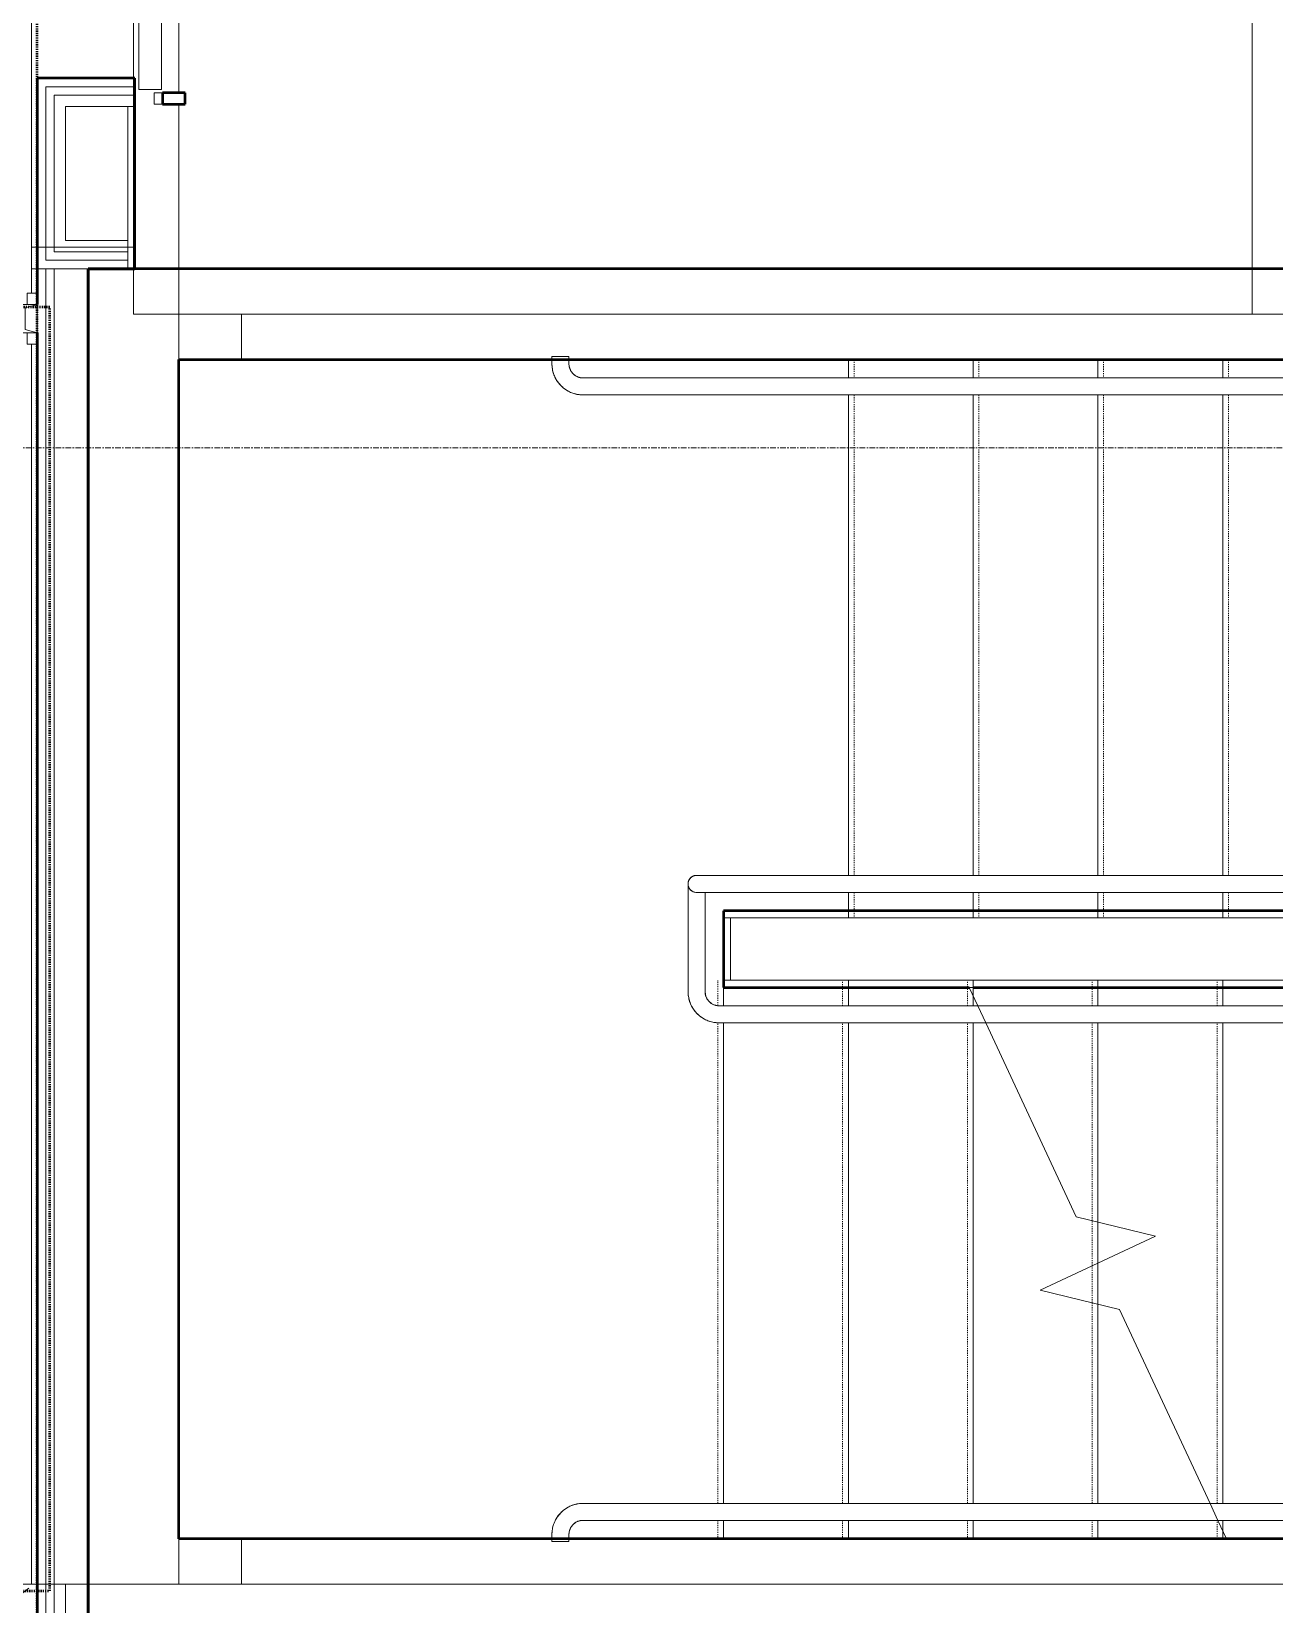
# Model space of a CAD drawing. Header units: inches. Extents: x -4235 to -464, y 9706 to 12425.
# Drawn here: x -3832.3 to -3722.8, y 11433.2 to 11571.9 of the extents above; entities that cross this region are included whole.
import ezdxf

# ---------------------------------------------------------------- set-up
doc = ezdxf.new("R2010")
doc.units = ezdxf.units.IN
doc.header["$MEASUREMENT"] = 0
for name, pattern in [('Dash 1_16_', [0.125, 0.0625, -0.0625]), ('Grid Line 1_2_', [0.875, 0.5, -0.125, 0.125, -0.125]), ('Overhead 1_16_', [0.101562, 0.0625, -0.039062])]:
    doc.linetypes.add(name, pattern=pattern)
for name, color, linetype, lineweight in [('0-1', 7, 'Continuous', 5), ('0-2', 254, 'Continuous', 9), ('A-DOOR-4', 31, 'Continuous', 9), ('A-DOOR-5', 31, 'Continuous', 50), ('A-FLOR-1', 10, 'Continuous', 9), ('A-FLOR-2', 254, 'Continuous', 9), ('A-FLOR-3', 7, 'Continuous', 9), ('A-FLOR-4', 192, 'Continuous', 9), ('A-FLOR-HRAL-1', 254, 'Continuous', 9), ('A-FLOR-HRAL-2', 7, 'Continuous', 9), ('A-FLOR-HRAL-3', 10, 'Continuous', 9), ('A-FLOR-PATT-1', 9, 'Continuous', 9), ('A-WALL', 113, 'Continuous', 13), ('A-WALL-1', 250, 'Continuous', 50), ('A-WALL-2', 50, 'Continuous', 13), ('A-WALL-3', 10, 'Continuous', 9), ('A-WALL-4', 254, 'Continuous', 9), ('A-WALL-6', 113, 'Continuous', 9), ('A-WALL-7', 113, 'Continuous', 50), ('C-PROP-LINE-1', 91, 'Dash 1_16_', 50), ('E-LITE-EQPM', 33, 'Continuous', 9), ('I-WALL-1', 250, 'Continuous', 50), ('I-WALL-2', 10, 'Continuous', 9), ('I-WALL-3', 254, 'Continuous', 9), ('S-FNDN-1', 10, 'Continuous', 9), ('S-FNDN-3', 32, 'Continuous', 9), ('S-GRID-1', 1, 'Grid Line 1_2_', 9), ('S-STRS-1', 10, 'Continuous', 9), ('S-STRS-2', 7, 'Continuous', 9), ('S-STRS-3', 10, 'Overhead 1_16_', 9), ('S-STRS-4', 7, 'Overhead 1_16_', 9), ('S-STRS-5', 254, 'Continuous', 9), ('S-STRS-MBND-1', 7, 'Continuous', 9)]:
    doc.layers.add(name, color=color, linetype=linetype, lineweight=lineweight)

# ---------------------------------------------------------------- blocks, each defined once
blk = doc.blocks.new('Top Rail Type - Top Rail_Internal_-V169-BACKGROUND - 1ST FLOOR')
at = {"layer": 'A-FLOR-HRAL-1'}
for p, q in [((-3651.45, 11438.74), (-3651.45, 11438.99)), ((-3651.45, 11438.74), (-3649.95, 11438.74)), ((-3649.95, 11438.74), (-3649.95, 11438.99))]:
    blk.add_line(p, q, dxfattribs=at)
at = {"layer": 'A-FLOR-HRAL-2'}
for p, q in [((-3728.44, 11442.11), (-3727.74, 11440.61)), ((-3661.81, 11442.11), (-3728.44, 11442.11)), ((-3660.76, 11442.11), (-3661.81, 11442.11)), ((-3652.7, 11442.11), (-3660.76, 11442.11)), ((-3661.81, 11440.61), (-3727.74, 11440.61)), ((-3660.76, 11440.61), (-3661.81, 11440.61)), ((-3652.7, 11440.61), (-3660.76, 11440.61)), ((-3651.45, 11438.99), (-3651.45, 11439.36)), ((-3649.95, 11438.99), (-3649.95, 11439.36))]:
    blk.add_line(p, q, dxfattribs=at)
for radius in [2.75, 1.25]:
    blk.add_arc((-3652.7, 11439.36), radius, 360, 90, dxfattribs=at)
blk = doc.blocks.new('Top Rail Type - Top Rail_Internal_-V170-BACKGROUND - 1ST FLOOR')
at = {"layer": 'A-FLOR-HRAL-2'}
for p, q in [((-3646.57, 11490.99), (-3648.07, 11490.99)), ((-3648.07, 11490.99), (-3648.07, 11487.24)), ((-3646.57, 11490.99), (-3646.57, 11487.24)), ((-3748.9, 11485.99), (-3748.2, 11484.49)), ((-3661.81, 11485.99), (-3748.9, 11485.99)), ((-3660.76, 11485.99), (-3661.81, 11485.99)), ((-3649.32, 11485.99), (-3660.76, 11485.99)), ((-3661.81, 11484.49), (-3748.2, 11484.49)), ((-3660.76, 11484.49), (-3661.81, 11484.49)), ((-3649.32, 11484.49), (-3660.76, 11484.49))]:
    blk.add_line(p, q, dxfattribs=at)
for radius in [1.25, 2.75]:
    blk.add_arc((-3649.32, 11487.24), radius, 270, 0, dxfattribs=at)
blk = doc.blocks.new('Top Rail Type - Top Rail_Internal_-2365532-BACKGROUND - 1ST FLOOR')
at = {"layer": 'A-FLOR-HRAL-2'}
for p, q in [((-3771.9, 11442.11), (-3783.7, 11442.11)), ((-3728.44, 11442.11), (-3771.23, 11442.11)), ((-3783.7, 11440.61), (-3771.9, 11440.61)), ((-3771.23, 11440.61), (-3727.74, 11440.61)), ((-3786.45, 11439.36), (-3786.45, 11439.11)), ((-3784.95, 11439.11), (-3784.95, 11439.36))]:
    blk.add_line(p, q, dxfattribs=at)
at = {"layer": 'A-FLOR-HRAL-2', "flags": 128}
for points in [[(-3783.7, 11442.11), (-3783.81, 11442.11), (-3783.92, 11442.11), (-3784.03, 11442.09), (-3784.14, 11442.08), (-3784.25, 11442.06), (-3784.35, 11442.04), (-3784.46, 11442.01), (-3784.56, 11441.97), (-3784.67, 11441.94), (-3784.77, 11441.9), (-3784.87, 11441.85), (-3784.97, 11441.8), (-3785.07, 11441.75), (-3785.16, 11441.69), (-3785.25, 11441.63), (-3785.34, 11441.57), (-3785.43, 11441.5), (-3785.51, 11441.43), (-3785.59, 11441.36), (-3785.67, 11441.28), (-3785.75, 11441.2), (-3785.82, 11441.12), (-3785.89, 11441.03), (-3785.95, 11440.94), (-3786.01, 11440.85), (-3786.07, 11440.76), (-3786.12, 11440.66), (-3786.17, 11440.56), (-3786.22, 11440.46), (-3786.26, 11440.36), (-3786.3, 11440.26), (-3786.33, 11440.15), (-3786.36, 11440.05), (-3786.39, 11439.94), (-3786.41, 11439.83), (-3786.43, 11439.72), (-3786.44, 11439.61), (-3786.45, 11439.5), (-3786.45, 11439.39), (-3786.45, 11439.36)], [(-3771.23, 11442.11), (-3771.28, 11442.11), (-3771.32, 11442.11), (-3771.37, 11442.11), (-3771.41, 11442.11), (-3771.46, 11442.11), (-3771.51, 11442.11), (-3771.55, 11442.11), (-3771.6, 11442.11), (-3771.65, 11442.11), (-3771.7, 11442.11), (-3771.75, 11442.11), (-3771.8, 11442.11), (-3771.85, 11442.11), (-3771.9, 11442.11), (-3771.9, 11442.11)], [(-3784.95, 11439.36), (-3784.95, 11439.41), (-3784.94, 11439.46), (-3784.94, 11439.51), (-3784.93, 11439.56), (-3784.92, 11439.61), (-3784.91, 11439.66), (-3784.9, 11439.71), (-3784.89, 11439.76), (-3784.87, 11439.8), (-3784.85, 11439.85), (-3784.83, 11439.9), (-3784.81, 11439.94), (-3784.78, 11439.99), (-3784.76, 11440.03), (-3784.73, 11440.07), (-3784.7, 11440.11), (-3784.67, 11440.15), (-3784.64, 11440.19), (-3784.6, 11440.23), (-3784.57, 11440.26), (-3784.53, 11440.3), (-3784.5, 11440.33), (-3784.46, 11440.36), (-3784.42, 11440.39), (-3784.37, 11440.42), (-3784.33, 11440.44), (-3784.29, 11440.47), (-3784.24, 11440.49), (-3784.2, 11440.51), (-3784.15, 11440.53), (-3784.1, 11440.55), (-3784.06, 11440.56), (-3784.01, 11440.58), (-3783.96, 11440.59), (-3783.91, 11440.6), (-3783.86, 11440.6), (-3783.81, 11440.61), (-3783.76, 11440.61), (-3783.71, 11440.61), (-3783.7, 11440.61)], [(-3771.9, 11440.61), (-3771.85, 11440.61), (-3771.8, 11440.61), (-3771.75, 11440.61), (-3771.7, 11440.61), (-3771.65, 11440.61), (-3771.6, 11440.61), (-3771.55, 11440.61), (-3771.51, 11440.61), (-3771.46, 11440.61), (-3771.41, 11440.61), (-3771.37, 11440.61), (-3771.32, 11440.61), (-3771.28, 11440.61), (-3771.24, 11440.61), (-3771.23, 11440.61)]]:
    blk.add_lwpolyline(points, dxfattribs=at)
at = {"layer": 'A-FLOR-HRAL-3'}
for p, q in [((-3786.45, 11439.11), (-3786.45, 11438.74)), ((-3785.61, 11438.74), (-3785.79, 11438.74)), ((-3784.95, 11438.74), (-3784.95, 11439.11))]:
    blk.add_line(p, q, dxfattribs=at)
blk = doc.blocks.new('Top Rail Type - Top Rail_Internal_-V172-BACKGROUND - 1ST FLOOR')
at = {"layer": 'A-FLOR-HRAL-2'}
for p, q in [((-3771.9, 11442.11), (-3783.7, 11442.11)), ((-3770.84, 11442.11), (-3771.9, 11442.11)), ((-3728.44, 11442.11), (-3770.84, 11442.11)), ((-3771.9, 11440.61), (-3783.7, 11440.61)), ((-3770.84, 11440.61), (-3771.9, 11440.61)), ((-3727.74, 11440.61), (-3770.84, 11440.61)), ((-3786.45, 11439.36), (-3786.45, 11439.11)), ((-3784.95, 11439.36), (-3784.95, 11439.11))]:
    blk.add_line(p, q, dxfattribs=at)
for radius in [2.75, 1.25]:
    blk.add_arc((-3783.7, 11439.36), radius, 90, 180, dxfattribs=at)
at = {"layer": 'A-FLOR-HRAL-3'}
for p, q in [((-3786.45, 11439.11), (-3786.45, 11438.74)), ((-3784.95, 11438.74), (-3786.45, 11438.74)), ((-3784.95, 11439.11), (-3784.95, 11438.74))]:
    blk.add_line(p, q, dxfattribs=at)
blk = doc.blocks.new('Top Rail Type - Top Rail_Internal_-2388295-BACKGROUND - 1ST FLOOR')
at = {"layer": 'A-FLOR-HRAL-2'}
for p, q in [((-3650.41, 11497.49), (-3773.11, 11497.49)), ((-3773.11, 11495.99), (-3650.41, 11495.99)), ((-3774.45, 11493.99), (-3774.45, 11487.24)), ((-3772.95, 11487.24), (-3772.95, 11493.99)), ((-3760.9, 11485.99), (-3771.7, 11485.99)), ((-3748.9, 11485.99), (-3760.23, 11485.99)), ((-3771.7, 11484.49), (-3760.9, 11484.49)), ((-3760.23, 11484.49), (-3748.2, 11484.49))]:
    blk.add_line(p, q, dxfattribs=at)
at = {"layer": 'A-FLOR-HRAL-2', "flags": 128}
for points in [[(-3774.45, 11496.77), (-3774.45, 11496.8), (-3774.44, 11496.83), (-3774.44, 11496.86), (-3774.43, 11496.89), (-3774.43, 11496.92), (-3774.42, 11496.95), (-3774.41, 11496.98), (-3774.4, 11497), (-3774.39, 11497.03), (-3774.38, 11497.06), (-3774.36, 11497.09), (-3774.35, 11497.11), (-3774.33, 11497.14), (-3774.32, 11497.16), (-3774.3, 11497.19), (-3774.28, 11497.21), (-3774.26, 11497.23), (-3774.24, 11497.26), (-3774.22, 11497.28), (-3774.2, 11497.3), (-3774.18, 11497.32), (-3774.15, 11497.34), (-3774.13, 11497.35), (-3774.1, 11497.37), (-3774.08, 11497.39), (-3774.05, 11497.4), (-3774.03, 11497.41), (-3774, 11497.43), (-3773.97, 11497.44), (-3773.94, 11497.45), (-3773.91, 11497.46), (-3773.88, 11497.47), (-3773.86, 11497.47), (-3773.83, 11497.48), (-3773.8, 11497.48), (-3773.77, 11497.49), (-3773.74, 11497.49), (-3773.71, 11497.49), (-3773.68, 11497.49), (-3773.65, 11497.49), (-3773.62, 11497.48), (-3773.59, 11497.48)], [(-3774.45, 11493.99), (-3774.45, 11494.1), (-3774.45, 11494.21), (-3774.45, 11494.32), (-3774.45, 11494.43), (-3774.45, 11494.54), (-3774.45, 11494.64), (-3774.45, 11494.75), (-3774.45, 11494.85), (-3774.45, 11494.96), (-3774.45, 11495.06), (-3774.45, 11495.16), (-3774.45, 11495.26), (-3774.45, 11495.36), (-3774.45, 11495.45), (-3774.45, 11495.54), (-3774.45, 11495.63), (-3774.45, 11495.72), (-3774.45, 11495.8), (-3774.45, 11495.88), (-3774.45, 11495.96), (-3774.45, 11496.04), (-3774.45, 11496.11), (-3774.45, 11496.18), (-3774.45, 11496.24), (-3774.45, 11496.3), (-3774.45, 11496.36), (-3774.45, 11496.41), (-3774.45, 11496.46), (-3774.45, 11496.51), (-3774.45, 11496.55), (-3774.45, 11496.59), (-3774.45, 11496.62), (-3774.45, 11496.65), (-3774.45, 11496.68), (-3774.45, 11496.7), (-3774.45, 11496.72), (-3774.45, 11496.73), (-3774.45, 11496.74), (-3774.45, 11496.74)], [(-3773.11, 11497.49), (-3773.16, 11497.49), (-3773.2, 11497.49), (-3773.24, 11497.49), (-3773.27, 11497.49), (-3773.31, 11497.49), (-3773.35, 11497.49), (-3773.38, 11497.49), (-3773.41, 11497.49), (-3773.44, 11497.49), (-3773.47, 11497.49), (-3773.5, 11497.49), (-3773.53, 11497.49), (-3773.55, 11497.49), (-3773.57, 11497.49), (-3773.6, 11497.49), (-3773.61, 11497.49), (-3773.63, 11497.49), (-3773.65, 11497.49), (-3773.66, 11497.49), (-3773.67, 11497.49), (-3773.68, 11497.49), (-3773.69, 11497.49), (-3773.69, 11497.49), (-3773.7, 11497.49), (-3773.7, 11497.49)], [(-3773.7, 11495.99), (-3773.7, 11495.99), (-3773.69, 11495.99), (-3773.69, 11495.99), (-3773.68, 11495.99), (-3773.67, 11495.99), (-3773.66, 11495.99), (-3773.65, 11495.99), (-3773.64, 11495.99), (-3773.62, 11495.99), (-3773.6, 11495.99), (-3773.58, 11495.99), (-3773.56, 11495.99), (-3773.53, 11495.99), (-3773.51, 11495.99), (-3773.48, 11495.99), (-3773.45, 11495.99), (-3773.42, 11495.99), (-3773.39, 11495.99), (-3773.35, 11495.99), (-3773.32, 11495.99), (-3773.28, 11495.99), (-3773.25, 11495.99), (-3773.21, 11495.99), (-3773.17, 11495.99), (-3773.12, 11495.99), (-3773.11, 11495.99)], [(-3772.95, 11495.98), (-3772.95, 11495.91), (-3772.95, 11495.82), (-3772.95, 11495.74), (-3772.95, 11495.66), (-3772.95, 11495.57), (-3772.95, 11495.48), (-3772.95, 11495.38), (-3772.95, 11495.29), (-3772.95, 11495.19), (-3772.95, 11495.09), (-3772.95, 11494.99), (-3772.95, 11494.88), (-3772.95, 11494.78), (-3772.95, 11494.67), (-3772.95, 11494.56), (-3772.95, 11494.46), (-3772.95, 11494.35), (-3772.95, 11494.24), (-3772.95, 11494.13), (-3772.95, 11494.02), (-3772.95, 11493.99)], [(-3774.45, 11487.24), (-3774.45, 11487.13), (-3774.44, 11487.02), (-3774.43, 11486.91), (-3774.41, 11486.8), (-3774.39, 11486.69), (-3774.37, 11486.59), (-3774.34, 11486.48), (-3774.31, 11486.37), (-3774.27, 11486.27), (-3774.23, 11486.17), (-3774.19, 11486.07), (-3774.14, 11485.97), (-3774.09, 11485.87), (-3774.03, 11485.78), (-3773.97, 11485.69), (-3773.9, 11485.6), (-3773.84, 11485.51), (-3773.77, 11485.43), (-3773.69, 11485.34), (-3773.61, 11485.27), (-3773.53, 11485.19), (-3773.45, 11485.12), (-3773.36, 11485.05), (-3773.28, 11484.99), (-3773.18, 11484.93), (-3773.09, 11484.87), (-3772.99, 11484.81), (-3772.9, 11484.76), (-3772.8, 11484.72), (-3772.7, 11484.68), (-3772.59, 11484.64), (-3772.49, 11484.6), (-3772.38, 11484.58), (-3772.27, 11484.55), (-3772.17, 11484.53), (-3772.06, 11484.51), (-3771.95, 11484.5), (-3771.84, 11484.49), (-3771.73, 11484.49), (-3771.7, 11484.49)], [(-3771.7, 11485.99), (-3771.75, 11485.99), (-3771.8, 11485.99), (-3771.85, 11486), (-3771.9, 11486.01), (-3771.95, 11486.01), (-3772, 11486.03), (-3772.04, 11486.04), (-3772.09, 11486.05), (-3772.14, 11486.07), (-3772.19, 11486.09), (-3772.23, 11486.11), (-3772.28, 11486.13), (-3772.32, 11486.15), (-3772.36, 11486.18), (-3772.4, 11486.21), (-3772.45, 11486.24), (-3772.48, 11486.27), (-3772.52, 11486.3), (-3772.56, 11486.33), (-3772.6, 11486.37), (-3772.63, 11486.41), (-3772.66, 11486.44), (-3772.69, 11486.48), (-3772.72, 11486.52), (-3772.75, 11486.56), (-3772.78, 11486.61), (-3772.8, 11486.65), (-3772.82, 11486.69), (-3772.84, 11486.74), (-3772.86, 11486.79), (-3772.88, 11486.83), (-3772.9, 11486.88), (-3772.91, 11486.93), (-3772.92, 11486.98), (-3772.93, 11487.03), (-3772.94, 11487.08), (-3772.94, 11487.13), (-3772.95, 11487.18), (-3772.95, 11487.23), (-3772.95, 11487.24)], [(-3760.23, 11485.99), (-3760.28, 11485.99), (-3760.32, 11485.99), (-3760.37, 11485.99), (-3760.41, 11485.99), (-3760.46, 11485.99), (-3760.51, 11485.99), (-3760.55, 11485.99), (-3760.6, 11485.99), (-3760.65, 11485.99), (-3760.7, 11485.99), (-3760.75, 11485.99), (-3760.8, 11485.99), (-3760.85, 11485.99), (-3760.9, 11485.99), (-3760.9, 11485.99)], [(-3760.9, 11484.49), (-3760.85, 11484.49), (-3760.8, 11484.49), (-3760.75, 11484.49), (-3760.7, 11484.49), (-3760.65, 11484.49), (-3760.6, 11484.49), (-3760.55, 11484.49), (-3760.51, 11484.49), (-3760.46, 11484.49), (-3760.41, 11484.49), (-3760.37, 11484.49), (-3760.32, 11484.49), (-3760.28, 11484.49), (-3760.24, 11484.49), (-3760.23, 11484.49)]]:
    blk.add_lwpolyline(points, dxfattribs=at)
at = {"layer": 'A-FLOR-HRAL-2'}
for start, end in [(90, 270), (173.3102, 180), (180, 188.5603), (128.3841, 170.1747), (190.4044, 276.629), (113.3099, 126.6713), (83.371, 110.2427), (83.8682, 90), (270, 276.1343)]:
    blk.add_arc((-3773.7, 11496.74), 0.75, start, end, dxfattribs=at)
blk = doc.blocks.new('Top Rail Type - Top Rail_Internal_-V175-BACKGROUND - 1ST FLOOR')
at = {"layer": 'A-FLOR-HRAL-2'}
for p, q in [((-3774.45, 11494.74), (-3774.45, 11496.74)), ((-3773.7, 11497.49), (-3772.76, 11497.49)), ((-3772.76, 11497.49), (-3650.81, 11497.49)), ((-3772.76, 11495.99), (-3650.81, 11495.99)), ((-3774.45, 11487.24), (-3774.45, 11494.74)), ((-3772.95, 11487.24), (-3772.95, 11494.74)), ((-3760.9, 11485.99), (-3771.7, 11485.99)), ((-3759.84, 11485.99), (-3760.9, 11485.99)), ((-3748.9, 11485.99), (-3759.84, 11485.99)), ((-3760.9, 11484.49), (-3771.7, 11484.49)), ((-3759.84, 11484.49), (-3760.9, 11484.49)), ((-3748.2, 11484.49), (-3759.84, 11484.49))]:
    blk.add_line(p, q, dxfattribs=at)
for radius in [2.75, 1.25]:
    blk.add_arc((-3771.7, 11487.24), radius, 180, 270, dxfattribs=at)
blk = doc.blocks.new('Top Rail Type - Top Rail_Internal_-2370681-BACKGROUND - 1ST FLOOR')
at = {"layer": 'A-FLOR-HRAL-2'}
for p, q in [((-3786.45, 11542.99), (-3786.45, 11542.61)), ((-3784.95, 11542.61), (-3784.95, 11542.99)), ((-3771.9, 11541.36), (-3783.7, 11541.36)), ((-3650.41, 11541.36), (-3770.44, 11541.36)), ((-3783.7, 11539.86), (-3771.9, 11539.86)), ((-3770.44, 11539.86), (-3650.41, 11539.86))]:
    blk.add_line(p, q, dxfattribs=at)
at = {"layer": 'A-FLOR-HRAL-2', "flags": 128}
for points in [[(-3786.45, 11542.61), (-3786.45, 11542.5), (-3786.44, 11542.39), (-3786.43, 11542.29), (-3786.41, 11542.18), (-3786.39, 11542.07), (-3786.37, 11541.96), (-3786.34, 11541.85), (-3786.31, 11541.75), (-3786.27, 11541.65), (-3786.23, 11541.54), (-3786.19, 11541.44), (-3786.14, 11541.34), (-3786.09, 11541.25), (-3786.03, 11541.15), (-3785.97, 11541.06), (-3785.9, 11540.97), (-3785.84, 11540.89), (-3785.77, 11540.8), (-3785.69, 11540.72), (-3785.61, 11540.64), (-3785.53, 11540.57), (-3785.45, 11540.49), (-3785.36, 11540.43), (-3785.28, 11540.36), (-3785.18, 11540.3), (-3785.09, 11540.24), (-3784.99, 11540.19), (-3784.9, 11540.14), (-3784.8, 11540.09), (-3784.7, 11540.05), (-3784.59, 11540.01), (-3784.49, 11539.98), (-3784.38, 11539.95), (-3784.27, 11539.93), (-3784.17, 11539.9), (-3784.06, 11539.89), (-3783.95, 11539.88), (-3783.84, 11539.87), (-3783.73, 11539.86), (-3783.7, 11539.86)], [(-3783.7, 11541.36), (-3783.75, 11541.37), (-3783.8, 11541.37), (-3783.85, 11541.37), (-3783.9, 11541.38), (-3783.95, 11541.39), (-3784, 11541.4), (-3784.04, 11541.41), (-3784.09, 11541.43), (-3784.14, 11541.44), (-3784.19, 11541.46), (-3784.23, 11541.48), (-3784.28, 11541.51), (-3784.32, 11541.53), (-3784.36, 11541.56), (-3784.4, 11541.58), (-3784.45, 11541.61), (-3784.48, 11541.64), (-3784.52, 11541.67), (-3784.56, 11541.71), (-3784.6, 11541.74), (-3784.63, 11541.78), (-3784.66, 11541.82), (-3784.69, 11541.86), (-3784.72, 11541.9), (-3784.75, 11541.94), (-3784.78, 11541.98), (-3784.8, 11542.03), (-3784.82, 11542.07), (-3784.84, 11542.12), (-3784.86, 11542.16), (-3784.88, 11542.21), (-3784.9, 11542.26), (-3784.91, 11542.3), (-3784.92, 11542.35), (-3784.93, 11542.4), (-3784.94, 11542.45), (-3784.94, 11542.5), (-3784.95, 11542.55), (-3784.95, 11542.6), (-3784.95, 11542.61)], [(-3771.9, 11541.36), (-3771.79, 11541.36), (-3771.68, 11541.36), (-3771.57, 11541.36), (-3771.46, 11541.36), (-3771.35, 11541.36), (-3771.25, 11541.36), (-3771.14, 11541.36), (-3771.03, 11541.36), (-3770.93, 11541.36), (-3770.83, 11541.36), (-3770.73, 11541.36), (-3770.63, 11541.36), (-3770.53, 11541.36), (-3770.44, 11541.36), (-3770.44, 11541.36)], [(-3770.44, 11539.86), (-3770.53, 11539.86), (-3770.63, 11539.86), (-3770.73, 11539.86), (-3770.83, 11539.86), (-3770.93, 11539.86), (-3771.03, 11539.86), (-3771.14, 11539.86), (-3771.24, 11539.86), (-3771.35, 11539.86), (-3771.46, 11539.86), (-3771.57, 11539.86), (-3771.68, 11539.86), (-3771.79, 11539.86), (-3771.9, 11539.86), (-3771.9, 11539.86)]]:
    blk.add_lwpolyline(points, dxfattribs=at)
at = {"layer": 'A-FLOR-HRAL-3'}
for p, q in [((-3786.45, 11543.24), (-3786.45, 11542.99)), ((-3785.79, 11543.24), (-3785.7, 11543.24)), ((-3785.7, 11543.24), (-3785.61, 11543.24)), ((-3784.95, 11542.99), (-3784.95, 11543.24))]:
    blk.add_line(p, q, dxfattribs=at)
blk = doc.blocks.new('Top Rail Type - Top Rail_Internal_-V176-BACKGROUND - 1ST FLOOR')
at = {"layer": 'A-FLOR-HRAL-2'}
for p, q in [((-3786.45, 11542.99), (-3786.45, 11542.61)), ((-3784.95, 11542.99), (-3784.95, 11542.61)), ((-3783.7, 11541.36), (-3771.9, 11541.36)), ((-3771.9, 11541.36), (-3770.84, 11541.36)), ((-3770.84, 11541.36), (-3650.81, 11541.36)), ((-3783.7, 11539.86), (-3771.9, 11539.86)), ((-3771.9, 11539.86), (-3770.84, 11539.86)), ((-3770.84, 11539.86), (-3650.81, 11539.86))]:
    blk.add_line(p, q, dxfattribs=at)
for radius in [2.75, 1.25]:
    blk.add_arc((-3783.7, 11542.61), radius, 180, 270, dxfattribs=at)
at = {"layer": 'A-FLOR-HRAL-3'}
for p, q in [((-3784.95, 11543.24), (-3786.45, 11543.24)), ((-3786.45, 11543.24), (-3786.45, 11542.99)), ((-3784.95, 11543.24), (-3784.95, 11542.99))]:
    blk.add_line(p, q, dxfattribs=at)
blk = doc.blocks.new('CTR - 1st Phase -Stairs _ Elevators_rvt-1-BACKGROUND - 1ST FLOOR')
at = {"layer": 'A-FLOR-1'}
for p, q in [((-3823.32, 11550.99), (-3823.32, 11546.99)), ((-3724.72, 11550.99), (-3724.72, 11546.99)), ((-3724.72, 11546.99), (-3724.72, 11550.99)), ((-3823.32, 11546.99), (-3819.32, 11546.99)), ((-3819.32, 11546.99), (-3724.72, 11546.99)), ((-3724.72, 11546.99), (-3583.7, 11546.99))]:
    blk.add_line(p, q, dxfattribs=at)
at = {"layer": 'A-FLOR-2'}
for p, q in [((-3823.32, 11567.78), (-3823.32, 11567.04)), ((-3823.32, 11567.02), (-3823.32, 11550.99))]:
    blk.add_line(p, q, dxfattribs=at)
at = {"layer": 'A-FLOR-3'}
for p, q in [((-3724.72, 11774.99), (-3724.72, 11550.99)), ((-3724.72, 11550.99), (-3724.72, 11774.99)), ((-3823.32, 11759.79), (-3823.32, 11567.79))]:
    blk.add_line(p, q, dxfattribs=at)
at = {"layer": 'A-WALL-1'}
for p, q in [((-3819.32, 11550.99), (-3827.32, 11550.99)), ((-3827.32, 11550.99), (-3827.32, 11438.99)), ((-3587.32, 11550.99), (-3819.32, 11550.99)), ((-3819.32, 11438.99), (-3819.32, 11542.99)), ((-3819.32, 11542.99), (-3587.32, 11542.99)), ((-3827.32, 11438.99), (-3827.32, 11430.99)), ((-3643.32, 11438.99), (-3819.32, 11438.99))]:
    blk.add_line(p, q, dxfattribs=at)
at = {"layer": 'A-WALL-2'}
for p, q in [((-3770.7, 11493.74), (-3770.7, 11488.24)), ((-3653.07, 11493.74), (-3770.7, 11493.74)), ((-3653.07, 11488.24), (-3770.7, 11488.24))]:
    blk.add_line(p, q, dxfattribs=at)
at = {"layer": 'A-WALL-3'}
for p, q in [((-3827.32, 11550.99), (-3823.2, 11550.99)), ((-3827.32, 11550.99), (-3827.32, 11438.99)), ((-3827.32, 11434.99), (-3827.32, 11550.99)), ((-3827.32, 11550.99), (-3827.32, 11434.99)), ((-3827.32, 11550.99), (-3823.2, 11550.99)), ((-3827.32, 11550.99), (-3823.2, 11550.99)), ((-3823.2, 11550.99), (-3819.32, 11550.99)), ((-3724.72, 11550.99), (-3819.32, 11550.99)), ((-3819.32, 11550.99), (-3819.32, 11542.99)), ((-3819.32, 11550.99), (-3819.32, 11546.99)), ((-3819.32, 11542.99), (-3819.32, 11550.99)), ((-3819.32, 11550.99), (-3819.32, 11542.99)), ((-3724.72, 11550.99), (-3724.72, 11546.99)), ((-3819.32, 11542.99), (-3819.32, 11546.99)), ((-3724.72, 11546.99), (-3819.32, 11546.99)), ((-3819.32, 11438.99), (-3819.32, 11542.99)), ((-3827.32, 11430.99), (-3827.32, 11438.99)), ((-3819.32, 11434.99), (-3819.32, 11438.99)), ((-3819.32, 11438.99), (-3819.32, 11434.99)), ((-3819.32, 11434.99), (-3819.32, 11438.99)), ((-3795.32, 11438.99), (-3739.32, 11438.99)), ((-3739.32, 11438.99), (-3795.32, 11438.99)), ((-3726.99, 11438.99), (-3684.32, 11438.99)), ((-3672.32, 11438.99), (-3726.99, 11438.99))]:
    blk.add_line(p, q, dxfattribs=at)
at = {"layer": 'A-WALL-4'}
for p, q in [((-3823.2, 11550.99), (-3819.32, 11550.99)), ((-3823.2, 11550.99), (-3819.32, 11550.99)), ((-3819.32, 11438.99), (-3819.32, 11542.99)), ((-3819.32, 11542.99), (-3819.32, 11434.99)), ((-3819.32, 11438.99), (-3795.32, 11438.99)), ((-3795.32, 11438.99), (-3819.32, 11438.99)), ((-3739.32, 11438.99), (-3726.99, 11438.99)), ((-3726.99, 11438.99), (-3739.32, 11438.99)), ((-3827.32, 11434.99), (-3819.32, 11434.99))]:
    blk.add_line(p, q, dxfattribs=at)
at = {"layer": 'I-WALL-1'}
for p, q in [((-3653.07, 11494.36), (-3771.32, 11494.36)), ((-3771.32, 11494.36), (-3771.32, 11493.74)), ((-3771.32, 11493.74), (-3771.32, 11488.24)), ((-3771.32, 11488.24), (-3771.32, 11487.61)), ((-3771.32, 11487.61), (-3749.66, 11487.61)), ((-3749.32, 11487.61), (-3653.07, 11487.61))]:
    blk.add_line(p, q, dxfattribs=at)
at = {"layer": 'I-WALL-2'}
for p, q in [((-3738.32, 11487.61), (-3749.66, 11487.61)), ((-3749.66, 11487.61), (-3738.32, 11487.61))]:
    blk.add_line(p, q, dxfattribs=at)
at = {"layer": 'I-WALL-3'}
for p, q in [((-3771.32, 11494.36), (-3653.32, 11494.36)), ((-3771.32, 11494.36), (-3771.32, 11487.61)), ((-3771.32, 11487.61), (-3771.32, 11494.36)), ((-3653.07, 11494.36), (-3771.32, 11494.36)), ((-3749.66, 11487.61), (-3771.32, 11487.61)), ((-3771.32, 11487.61), (-3749.66, 11487.61))]:
    blk.add_line(p, q, dxfattribs=at)
at = {"layer": 'S-FNDN-1'}
for p, q in [((-3819.32, 11534.99), (-3819.32, 11546.99)), ((-3819.32, 11438.99), (-3819.32, 11446.99)), ((-3819.32, 11434.99), (-3819.32, 11438.99))]:
    blk.add_line(p, q, dxfattribs=at)
at = {"layer": 'S-STRS-1'}
for p, q in [((-3819.32, 11542.99), (-3819.32, 11438.99)), ((-3786.45, 11542.99), (-3819.32, 11542.99)), ((-3760.32, 11542.99), (-3784.95, 11542.99)), ((-3760.32, 11542.99), (-3749.32, 11542.99)), ((-3749.32, 11542.99), (-3738.32, 11542.99)), ((-3738.32, 11542.99), (-3727.32, 11542.99)), ((-3727.32, 11542.99), (-3716.32, 11542.99)), ((-3771.32, 11493.74), (-3760.32, 11493.74)), ((-3771.32, 11488.24), (-3771.32, 11493.74)), ((-3760.32, 11494.36), (-3760.32, 11493.74)), ((-3760.32, 11493.74), (-3749.32, 11493.74)), ((-3749.32, 11494.36), (-3749.32, 11493.74)), ((-3749.32, 11493.74), (-3738.32, 11493.74)), ((-3738.32, 11494.36), (-3738.32, 11493.74)), ((-3738.32, 11493.74), (-3727.32, 11493.74)), ((-3727.32, 11494.36), (-3727.32, 11493.74)), ((-3727.32, 11493.74), (-3716.32, 11493.74)), ((-3771.32, 11487.61), (-3771.32, 11488.24)), ((-3760.32, 11488.24), (-3771.32, 11488.24)), ((-3749.32, 11488.24), (-3760.32, 11488.24)), ((-3760.32, 11487.61), (-3760.32, 11488.24)), ((-3738.32, 11488.24), (-3749.32, 11488.24)), ((-3749.32, 11487.61), (-3749.32, 11488.24)), ((-3727.32, 11488.24), (-3738.32, 11488.24)), ((-3738.32, 11487.61), (-3738.32, 11488.24)), ((-3716.32, 11488.24), (-3727.32, 11488.24)), ((-3727.32, 11487.61), (-3727.32, 11488.24)), ((-3819.32, 11438.99), (-3795.32, 11438.99)), ((-3795.32, 11438.99), (-3786.45, 11438.99)), ((-3784.95, 11438.99), (-3771.32, 11438.99)), ((-3771.32, 11438.99), (-3771.32, 11439.11)), ((-3760.32, 11438.99), (-3771.32, 11438.99)), ((-3760.32, 11438.99), (-3760.32, 11439.11)), ((-3749.32, 11438.99), (-3760.32, 11438.99)), ((-3749.32, 11438.99), (-3749.32, 11439.11)), ((-3739.32, 11438.99), (-3749.32, 11438.99)), ((-3738.32, 11438.99), (-3739.32, 11438.99)), ((-3727.32, 11438.99), (-3738.32, 11438.99)), ((-3726.99, 11438.99), (-3727.32, 11438.99)), ((-3716.32, 11438.99), (-3726.99, 11438.99))]:
    blk.add_line(p, q, dxfattribs=at)
at = {"layer": 'S-STRS-2'}
for p, q in [((-3760.32, 11542.99), (-3760.32, 11541.36)), ((-3749.32, 11542.99), (-3749.32, 11541.36)), ((-3738.32, 11542.99), (-3738.32, 11541.36)), ((-3727.32, 11542.99), (-3727.32, 11541.36)), ((-3760.32, 11539.86), (-3760.32, 11497.49)), ((-3749.32, 11539.86), (-3749.32, 11497.49)), ((-3738.32, 11539.86), (-3738.32, 11497.49)), ((-3727.32, 11539.86), (-3727.32, 11497.49)), ((-3760.32, 11495.99), (-3760.32, 11494.36)), ((-3749.32, 11495.99), (-3749.32, 11494.36)), ((-3738.32, 11495.99), (-3738.32, 11494.36)), ((-3727.32, 11495.99), (-3727.32, 11494.36)), ((-3771.32, 11485.99), (-3771.32, 11487.61)), ((-3760.32, 11485.98), (-3760.32, 11487.61)), ((-3749.32, 11487.61), (-3749.66, 11487.61)), ((-3749.32, 11486.89), (-3749.32, 11487.61)), ((-3749.32, 11485.99), (-3749.32, 11486.89)), ((-3738.32, 11485.99), (-3738.32, 11487.61)), ((-3727.32, 11485.99), (-3727.32, 11487.61)), ((-3771.32, 11442.11), (-3771.32, 11484.49)), ((-3760.32, 11442.11), (-3760.32, 11484.49)), ((-3749.32, 11442.11), (-3749.32, 11484.49)), ((-3738.32, 11466.92), (-3738.32, 11484.49)), ((-3727.32, 11442.11), (-3727.32, 11484.49)), ((-3738.32, 11463.3), (-3738.32, 11466.92)), ((-3738.32, 11459.69), (-3738.32, 11463.3)), ((-3738.32, 11442.11), (-3738.32, 11459.69)), ((-3771.32, 11439.11), (-3771.32, 11440.62)), ((-3760.32, 11439.11), (-3760.32, 11440.61)), ((-3749.32, 11439.11), (-3749.32, 11440.61)), ((-3738.32, 11438.99), (-3738.32, 11440.61)), ((-3727.32, 11439.71), (-3727.32, 11440.61)), ((-3727.32, 11438.99), (-3727.32, 11439.71))]:
    blk.add_line(p, q, dxfattribs=at)
at = {"layer": 'S-STRS-3'}
for p, q in [((-3759.82, 11494.36), (-3759.82, 11493.74)), ((-3748.82, 11494.36), (-3748.82, 11493.74)), ((-3737.82, 11494.36), (-3737.82, 11493.74)), ((-3726.82, 11494.36), (-3726.82, 11493.74)), ((-3760.82, 11487.61), (-3760.82, 11488.24)), ((-3749.82, 11487.61), (-3749.82, 11488.24)), ((-3738.82, 11487.61), (-3738.82, 11488.24)), ((-3727.82, 11487.61), (-3727.82, 11488.24)), ((-3771.82, 11438.99), (-3771.82, 11439.11)), ((-3760.82, 11438.99), (-3760.82, 11439.11)), ((-3749.82, 11438.99), (-3749.82, 11439.11))]:
    blk.add_line(p, q, dxfattribs=at)
at = {"layer": 'S-STRS-4'}
for p, q in [((-3759.82, 11542.99), (-3759.82, 11541.36)), ((-3748.82, 11542.99), (-3748.82, 11541.36)), ((-3737.82, 11542.99), (-3737.82, 11541.36)), ((-3726.82, 11542.99), (-3726.82, 11541.36)), ((-3759.82, 11539.86), (-3759.82, 11497.49)), ((-3748.82, 11539.86), (-3748.82, 11497.49)), ((-3737.82, 11539.86), (-3737.82, 11497.49)), ((-3726.82, 11539.86), (-3726.82, 11497.49)), ((-3759.82, 11495.99), (-3759.82, 11494.36)), ((-3748.82, 11495.99), (-3748.82, 11494.36)), ((-3737.82, 11495.99), (-3737.82, 11494.36)), ((-3726.82, 11495.99), (-3726.82, 11494.36)), ((-3771.82, 11486.02), (-3771.82, 11488.24)), ((-3760.82, 11485.99), (-3760.82, 11487.61)), ((-3749.82, 11485.99), (-3749.82, 11487.61)), ((-3738.82, 11485.99), (-3738.82, 11487.61)), ((-3727.82, 11485.99), (-3727.82, 11487.61)), ((-3771.82, 11442.11), (-3771.82, 11484.51)), ((-3760.82, 11442.11), (-3760.82, 11484.49)), ((-3749.82, 11442.11), (-3749.82, 11484.49)), ((-3738.82, 11467.04), (-3738.82, 11484.49)), ((-3727.82, 11442.11), (-3727.82, 11484.49)), ((-3738.82, 11463.07), (-3738.82, 11467.04)), ((-3738.82, 11459.81), (-3738.82, 11463.07)), ((-3738.82, 11442.11), (-3738.82, 11459.81)), ((-3771.82, 11439.11), (-3771.82, 11440.62)), ((-3760.82, 11439.11), (-3760.82, 11440.61)), ((-3749.82, 11439.11), (-3749.82, 11440.61)), ((-3738.82, 11438.99), (-3738.82, 11440.61)), ((-3727.82, 11438.99), (-3727.82, 11440.61))]:
    blk.add_line(p, q, dxfattribs=at)
at = {"layer": 'S-STRS-5'}
for p, q in [((-3738.32, 11487.61), (-3749.32, 11487.61)), ((-3727.32, 11487.61), (-3738.32, 11487.61)), ((-3716.32, 11487.61), (-3727.32, 11487.61)), ((-3716.32, 11438.99), (-3726.99, 11438.99))]:
    blk.add_line(p, q, dxfattribs=at)
at = {"layer": 'S-STRS-MBND-1'}
for p, q in [((-3749.66, 11487.61), (-3748.9, 11485.99)), ((-3748.2, 11484.49), (-3740.23, 11467.38)), ((-3740.23, 11467.38), (-3733.23, 11465.68)), ((-3733.23, 11465.68), (-3743.42, 11460.92)), ((-3743.42, 11460.92), (-3736.42, 11459.22)), ((-3736.42, 11459.22), (-3728.44, 11442.11)), ((-3727.74, 11440.61), (-3726.99, 11438.99))]:
    blk.add_line(p, q, dxfattribs=at)
at = {"layer": '0-2'}
for name in ['Top Rail Type - Top Rail_Internal_-2370681-BACKGROUND - 1ST FLOOR', 'Top Rail Type - Top Rail_Internal_-V176-BACKGROUND - 1ST FLOOR', 'Top Rail Type - Top Rail_Internal_-2388295-BACKGROUND - 1ST FLOOR', 'Top Rail Type - Top Rail_Internal_-V175-BACKGROUND - 1ST FLOOR', 'Top Rail Type - Top Rail_Internal_-V170-BACKGROUND - 1ST FLOOR', 'Top Rail Type - Top Rail_Internal_-2365532-BACKGROUND - 1ST FLOOR', 'Top Rail Type - Top Rail_Internal_-V172-BACKGROUND - 1ST FLOOR', 'Top Rail Type - Top Rail_Internal_-V169-BACKGROUND - 1ST FLOOR']:
    blk.add_blockref(name, (0, 0), dxfattribs=at)
blk = doc.blocks.new('GLASS GARAGE DOOR - RAMP GARAGE DOOR-2787280-BACKGROUND - 1ST FLOOR')
at = {"layer": 'A-DOOR-4'}
for p, q in [((-31, -6.75), (163, -6.75)), ((-31, -6.75), (-31, -8.75)), ((-32.28, -8.82), (-32.28, -8.1)), ((-32.28, -8.1), (-31.28, -8.1)), ((-31.28, -8.1), (-31.28, -8.82)), ((163, -8.75), (-31, -8.75))]:
    blk.add_line(p, q, dxfattribs=at)
at = {"layer": 'A-DOOR-5'}
for p, q in [((-31.28, -8.82), (-32.28, -8.82)), ((-32.28, -8.82), (-32.28, -10.82)), ((-31.28, -10.82), (-31.28, -8.82)), ((-32.28, -10.82), (-31.28, -10.82))]:
    blk.add_line(p, q, dxfattribs=at)
blk = doc.blocks.new('Basic Wall _ EXT - C8AØF - _10_ CONCRETE _ 2_ EPS INSUL_ - ___-2578961-BACKGROUND - 1ST FLOOR')
at = {"layer": 'S-FNDN-3'}
for p, q in [((-3832.32, 11552.9), (-3832.32, 11548.83)), ((-3832.32, 11548.83), (-3832.32, 11552.9)), ((-3832.32, 11544.33), (-3832.32, 11434.99)), ((-3832.32, 11434.99), (-3832.32, 11544.33))]:
    blk.add_line(p, q, dxfattribs=at)
blk = doc.blocks.new('VISA-OW2400-02-SASS - OW2400-L30K-MVOLT-2031435-BACKGROUND - 1ST FLOOR')
at = {"layer": 'E-LITE-EQPM'}
for p, q in [((-3839.6, 11778.24), (-3831.82, 11778.24)), ((-3839.6, 11775.74), (-3839.6, 11778.24)), ((-3832.89, 11777.94), (-3831.82, 11778.24)), ((-3831.89, 11779.24), (-3832.69, 11779.24)), ((-3832.69, 11778.25), (-3832.69, 11779.24)), ((-3831.89, 11779.24), (-3831.89, 11778.25)), ((-3831.82, 11778.24), (-3831.82, 11775.74)), ((-3833.6, 11777.99), (-3839.38, 11777.99)), ((-3839.38, 11777.99), (-3839.38, 11775.99)), ((-3833.6, 11775.99), (-3833.6, 11777.99)), ((-3832.89, 11776.04), (-3832.89, 11777.94)), ((-3831.82, 11775.74), (-3839.6, 11775.74)), ((-3839.38, 11775.99), (-3833.6, 11775.99)), ((-3831.82, 11775.74), (-3832.89, 11776.04)), ((-3832.69, 11774.74), (-3832.69, 11775.73)), ((-3831.89, 11775.73), (-3831.89, 11774.74)), ((-3832.69, 11774.74), (-3831.89, 11774.74))]:
    blk.add_line(p, q, dxfattribs=at)
for radius, start, end in [(4.06, 18.0184, 180), (3.81, 19.2018, 180), (1.45, 60, 120), (4.06, 180, 341.9816), (3.81, 180, 340.7982), (1.45, 150, 180), (1.45, 180, 210), (1.45, 150, 162.0493), (1.45, 150, 162.0493), (1.45, 197.9507, 210), (1.45, 197.9507, 210), (1.45, 240, 300)]:
    blk.add_arc((-3838.38, 11776.99), radius, start, end, dxfattribs=at)
blk = doc.blocks.new('Family - ___-2835860-BACKGROUND - 1ST FLOOR')
at = {"layer": 'C-PROP-LINE-1'}
for p, q in [((-3830.72, 11547.59), (-3860.72, 11547.59)), ((-3830.72, 11434.39), (-3830.72, 11547.59)), ((-3860.72, 11434.39), (-3830.72, 11434.39))]:
    blk.add_line(p, q, dxfattribs=at)
blk = doc.blocks.new('Family - ___-2835903-BACKGROUND - 1ST FLOOR')
at = {"layer": 'C-PROP-LINE-1'}
blk.add_line((-3831.82, 10009.09), (-3831.82, 12089.69), dxfattribs=at)

msp = doc.modelspace()

# ---------------------------------------------------------------- hatches: boundary and pattern name
at = {"layer": 'A-FLOR-PATT-1'}
h = msp.add_hatch(dxfattribs=at)
h.set_pattern_fill('FP_16', color=256, style=0, pattern_type=2)
h.set_pattern_definition([(50.006, (-1.65, 0), (27.5368, -2.409705), [2.88, -31.677]), (354.999, (-1.65, 0), (-5.32734, 28.88436), [2.304, -25.339]), (100.449, (0.644, -0.2), (22.20998, 26.47403), [2.448, -26.924]), (46.19, (-1.65, 7.68), (40.97342, -6.35586), [4.32, -47.515]), (96.634, (1.764, 7.15), (35.88288, 37.40588), [3.671, -40.386]), (351.182, (-1.65, 7.68), (35.88339, 37.40634), [3.455, -38.008]), (21.004, (2.188, 5.76), (22.916155, -15.460347), [2.879, -31.674]), (325.994, (2.188, 5.76), (9.341185, 27.8459), [2.304, -25.34]), (71.455, (4.098, 4.472), (32.25789, 12.38447), [2.448, -26.923]), (37.506, (-1.651, 0), (0.4669186, 12.7825714), [1.267, -23.766, 1.267, -24.457, -25.437]), (37.506, (-1.651, 0), (0.4669186, 12.7825714), [-50.758, 1.267, -24.169]), (7.502, (-1.651, 0), (10.10007, 15.145312), [1.267, -13.399, 1.267, -23.189, -9.694]), (7.502, (-1.651, 0), (10.10007, 15.145312), [-39.121, 1.267, -8.427]), (327.494, (-10.212, 0), (20.494316, -0.866083), [1.267, -8.332, 1.267, -28.68, -39.738]), (327.494, (-10.212, 0), (20.494316, -0.866083), [-39.546, 1.267, -38.471]), (317.494, (-14.051, 0), (22.389407, 3.844522), [1.267, -11.211, 1.267, -18.622, -28.221]), (317.494, (-14.051, 0), (22.389407, 3.844522), [-32.367, 1.267, -26.954])])
h.paths.add_polyline_path([(-3833.95, 11295.11), (-3831.14, 11295.16), (-3831.14, 11319.19), (-3829.32, 11319.19), (-3829.32, 11355.19), (-3831.14, 11355.19), (-3831.14, 11394.99), (-3829.32, 11394.99), (-3829.32, 11434.99), (-3905.12, 11434.99), (-3905.12, 11429.99), (-3892.93, 11429.96), (-3892.88, 11429.92), (-3892.74, 11429.88), (-3892.51, 11429.66), (-3892.42, 11429.48), (-3892.39, 11429.37), (-3892.39, 11429.1), (-3892.43, 11428.97), (-3892.53, 11428.8), (-3892.66, 11428.66), (-3892.75, 11428.59), (-3893.45, 11428.5), (-3894.06, 11428.49), (-3903.98, 11428.49), (-3905.12, 11428.49), (-3905.12, 11317.49), (-3893.09, 11317.48), (-3892.59, 11317.27), (-3892.43, 11317), (-3892.39, 11316.87), (-3892.4, 11316.58), (-3892.43, 11316.47), (-3892.57, 11316.24), (-3892.66, 11316.16), (-3892.81, 11316.08), (-3893.32, 11315.99), (-3895.01, 11315.99), (-3905.12, 11315.99), (-3905.12, 11310.99), (-3883.32, 11310.99), (-3883.32, 11295.11), (-3880.81, 11295.16), (-3880.75, 11295.36), (-3880.56, 11295.54), (-3880.43, 11295.6), (-3880.13, 11295.56), (-3879.95, 11295.43), (-3879.87, 11295.33), (-3879.82, 11295.11), (-3878.32, 11295.16), (-3878.3, 11310.31), (-3878.25, 11310.36), (-3878.22, 11310.49), (-3877.99, 11310.73), (-3877.84, 11310.81), (-3877.7, 11310.85), (-3877.44, 11310.85), (-3877.31, 11310.81), (-3877.07, 11310.67), (-3876.98, 11310.56), (-3876.91, 11310.43), (-3876.83, 11309.79), (-3876.82, 11309.08), (-3876.82, 11305.54), (-3876.82, 11295.11), (-3835.45, 11295.16), (-3835.42, 11307.11), (-3833.95, 11307.11), (-3833.95, 11295.14)], flags=0)
h.paths.add_polyline_path([(-3881.05, 11297.99), (-3881.07, 11297.99), (-3881.07, 11313.24), (-3902.12, 11313.26), (-3902.12, 11314.74), (-3879.57, 11314.71), (-3879.6, 11297.99), (-3880.97, 11297.99)], flags=0)
h.paths.add_polyline_path([(-3864.71, 11431.24), (-3902.12, 11431.26), (-3902.12, 11432.74), (-3835.12, 11432.71), (-3835.12, 11431.24), (-3850.7, 11431.24)], flags=0)

# ---------------------------------------------------------------- linework, layer by layer
at = {"layer": 'A-FLOR-4'}
for p, q in [((-3819.32, 11438.99), (-3819.32, 11542.99)), ((-3786.45, 11542.99), (-3819.32, 11542.99)), ((-3650.32, 11542.99), (-3784.95, 11542.99)), ((-3819.32, 11438.99), (-3786.45, 11438.99)), ((-3784.95, 11438.99), (-3684.32, 11438.99)), ((-3635.32, 11434.99), (-3905.12, 11434.99)), ((-3829.32, 11434.99), (-3829.32, 11430.99))]:
    msp.add_line(p, q, dxfattribs=at)
at = {"layer": 'A-WALL'}
for p, q in [((-3831.07, 11567.04), (-3831.07, 11551.74)), ((-3823.2, 11567.04), (-3831.07, 11567.04)), ((-3830.32, 11566.29), (-3830.32, 11552.49)), ((-3823.2, 11566.29), (-3830.32, 11566.29)), ((-3829.32, 11565.29), (-3829.32, 11553.49)), ((-3823.2, 11565.29), (-3829.32, 11565.29)), ((-3823.82, 11565.29), (-3823.82, 11553.49)), ((-3823.82, 11553.49), (-3829.32, 11553.49)), ((-3823.82, 11550.99), (-3823.82, 11553.49)), ((-3830.32, 11552.49), (-3823.82, 11552.49)), ((-3831.07, 11551.74), (-3823.82, 11551.74)), ((-3831.07, 11550.99), (-3827.32, 11550.99)), ((-3831.07, 11550.99), (-3831.07, 11430.99)), ((-3830.32, 11550.99), (-3830.32, 11430.99))]:
    msp.add_line(p, q, dxfattribs=at)
at = {"layer": 'A-WALL-6'}
for p, q in [((-3831.82, 11550.99), (-3831.07, 11550.99)), ((-3831.82, 11547.83), (-3831.82, 11545.33))]:
    msp.add_line(p, q, dxfattribs=at)
at = {"layer": 'A-WALL-7'}
for p, q in [((-3831.82, 11567.79), (-3831.82, 11547.83)), ((-3823.2, 11567.79), (-3831.82, 11567.79)), ((-3823.2, 11550.99), (-3823.2, 11567.79)), ((-3827.32, 11550.99), (-3823.2, 11550.99)), ((-3827.32, 11430.99), (-3827.32, 11550.99)), ((-3831.82, 11545.33), (-3831.82, 11394.99))]:
    msp.add_line(p, q, dxfattribs=at)
at = {"layer": 'S-FNDN-3'}
for p, q in [((-3832.32, 11548.83), (-3832.32, 11774.74)), ((-3819.32, 11761.07), (-3819.32, 11566.51)), ((-3819.32, 11565.51), (-3819.32, 11542.99)), ((-3830.32, 11552.9), (-3832.32, 11552.9)), ((-3823.32, 11552.9), (-3830.29, 11552.9)), ((-3827.32, 11550.99), (-3832.32, 11550.99)), ((-3820.93, 11550.99), (-3827.32, 11550.99)), ((-3819.32, 11550.99), (-3820.93, 11550.99)), ((-3813.82, 11542.99), (-3813.82, 11546.99)), ((-3832.32, 11544.33), (-3832.32, 11434.99)), ((-3819.32, 11434.99), (-3819.32, 11438.99)), ((-3813.82, 11434.99), (-3813.82, 11438.99))]:
    msp.add_line(p, q, dxfattribs=at)
at = {"layer": 'S-GRID-1'}
msp.add_line((-464.45, 11535.19), (-4185.7, 11535.19), dxfattribs=at)

# ---------------------------------------------------------------- block references
at = {"layer": '0-1'}
msp.add_blockref('CTR - 1st Phase -Stairs _ Elevators_rvt-1-BACKGROUND - 1ST FLOOR', (0, 0), dxfattribs=at)
at = {"layer": 'A-DOOR-4', "rotation": 89.99999999999885}
msp.add_blockref('GLASS GARAGE DOOR - RAMP GARAGE DOOR-2787280-BACKGROUND - 1ST FLOOR', (-3829.6, 11597.79), dxfattribs=at)
at = {"layer": 'C-PROP-LINE-1'}
for name in ['Family - ___-2835860-BACKGROUND - 1ST FLOOR', 'Family - ___-2835903-BACKGROUND - 1ST FLOOR']:
    msp.add_blockref(name, (0, 0), dxfattribs=at)
at = {"layer": 'E-LITE-EQPM'}
msp.add_blockref('VISA-OW2400-02-SASS - OW2400-L30K-MVOLT-2031435-BACKGROUND - 1ST FLOOR', (0, -230.41), dxfattribs=at)
at = {"layer": 'S-FNDN-3'}
msp.add_blockref('Basic Wall _ EXT - C8AØF - _10_ CONCRETE _ 2_ EPS INSUL_ - ___-2578961-BACKGROUND - 1ST FLOOR', (0, 0), dxfattribs=at)

doc.saveas('drawing.dxf')
